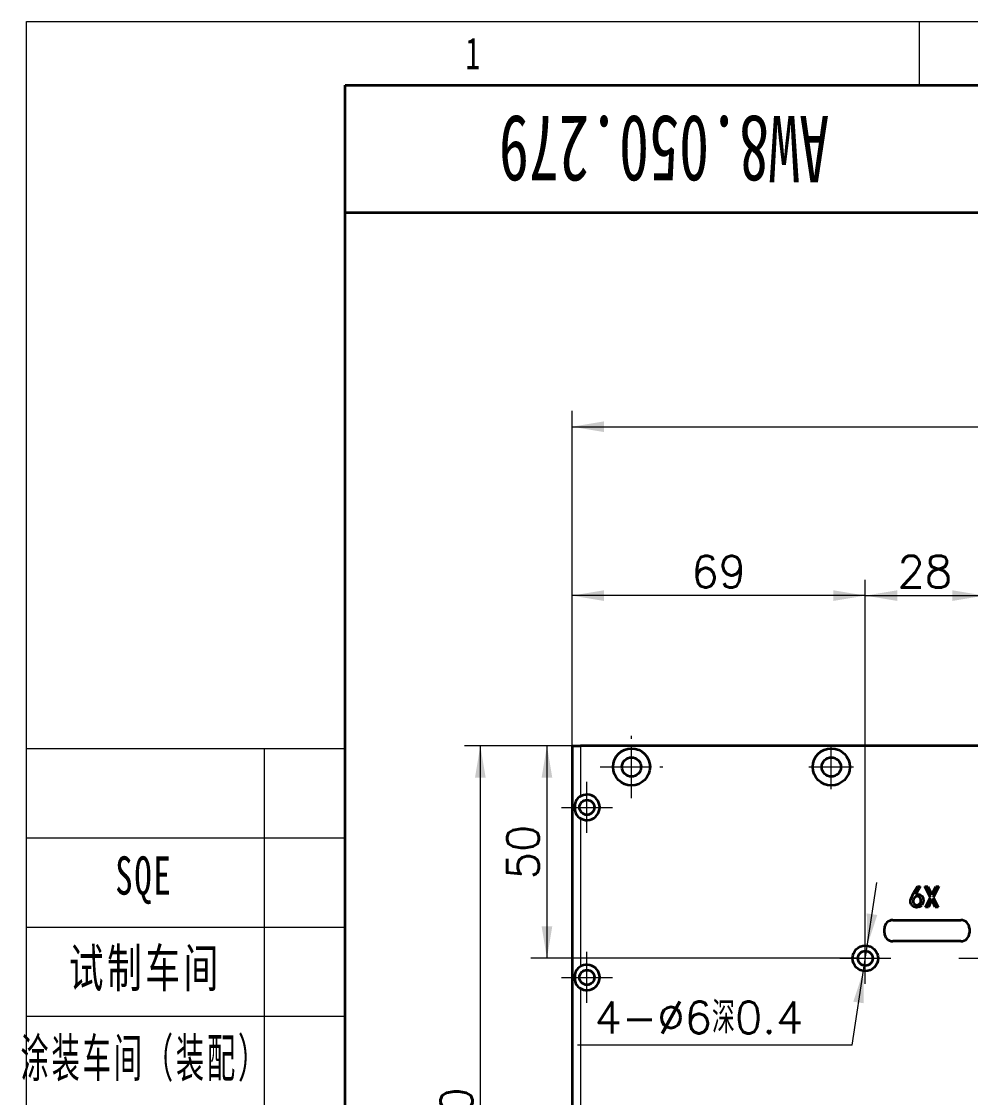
# Model space of a CAD drawing. Header units: millimetres. Extents: x -631 to 3210, y -446 to 2288.
# Drawn here: x -631.2 to -407.9, y 192.4 to 445.5 of the extents above; entities that cross this region are included whole.
import ezdxf
from ezdxf.enums import TextEntityAlignment as Align

# ---------------------------------------------------------------- set-up
doc = ezdxf.new("R2010")
doc.units = ezdxf.units.MM
doc.linetypes.add('点画线', pattern=[18, 12, -2, 2, -2])
doc.layers.get('0').update_dxf_attribs({"lineweight": 18})
for name, color, linetype, lineweight in [('中心线层', 1, '点画线', 18), ('尺寸线层', 3, 'Continuous', 18), ('粗实线层', 7, 'Continuous', 35), ('细实线层', 7, 'Continuous', 18)]:
    doc.layers.add(name, color=color, linetype=linetype, lineweight=lineweight)
doc.styles.get("Standard").update_dxf_attribs({"font": 'txt.shx', "bigfont": 'gbcbig.shx'})
doc.styles.add('标准', font='', dxfattribs={"width": 0.667})
doc.styles.get('标准').set_extended_font_data('宋体')
doc.dimstyles.get("Standard").update_dxf_attribs({"dimscale": 3, "dimtxt": 0.18, "dimasz": 0.18, "dimexe": 0.18, "dimexo": 0.0625, "dimgap": 0.09, "dimtad": 0, "dimtih": 1, "dimtoh": 1, "dimdec": 4, "dimzin": 0, "dimdsep": 46, "dimtxsty": 'Standard', "dimcen": 0.09, "dimdle": 0.36, "dimadec": 0, "dimazin": 0, "dimtfac": 1, "dimtdec": 4, "dimtofl": 0, "dimtmove": 0, "dimatfit": 3, "dimfxl": 0, "dimtolj": 1, "dimtzin": 0, "dimarcsym": 0})

# ---------------------------------------------------------------- blocks, each defined once
blk = doc.blocks.new('*X2')
at = {"layer": '尺寸线层', "linetype": 'Continuous'}
for p, q in [((-185, 91.487), (-210, 91.487)), ((-191.369, 91.487), (-191.369, -90.212)), ((-185, 84.487), (-210, 84.487)), ((-185, 77.487), (-210, 77.487)), ((-185, 70.487), (-210, 70.487))]:
    blk.add_line(p, q, dxfattribs=at)
at = {"layer": '粗实线层'}
for p, q in [((-185, -143.5), (-185, 143.5)), ((-185, 143.5), (205, 143.5)), ((-135, 133.5), (-185, 133.5))]:
    blk.add_line(p, q, dxfattribs=at)
at = {"layer": '细实线层'}
for p, q in [((-210, -148.5), (-210, 148.5)), ((-210, 148.5), (210, 148.5)), ((-140, 148.5), (-140, 143.5))]:
    blk.add_line(p, q, dxfattribs=at)
at = {"layer": '尺寸线层', "linetype": 'Continuous', "char_height": 3, "attachment_point": 5, "style": '标准'}
for s, insert, width, line_spacing_factor in [('\\T1.1;\\W0.667;SQE', (-200.797, 81.173), 31.05866, 0.47619), ('\\T1.1;\\W0.667;试制车间', (-200.684, 74.138), 31.05866, 0.57381), ('\\T1.1;\\W0.54149;涂装车间（装配）', (-200.725, 67.062), 27.5396, 0.574243)]:
    blk.add_mtext(s, dxfattribs=dict(at, insert=insert, width=width, line_spacing_factor=line_spacing_factor))
at = {"layer": '尺寸线层', "style": '标准'}
for tag, height, width, p in [('T1', 2.5, 0.667, (-175, 146)), ('T2', 2.5, 0.667, (-105, 146)), ('T3', 2.5, 0.667, (-35, 146)), ('T4', 2.5, 0.667, (35, 146)), ('T5', 2.5, 0.667, (105, 146)), ('T6', 2.5, 0.667, (175, 146)), ('R1', 2.5, 0.667, (207.5, 111.375)), ('SQE', 3.5, 0.667, (-188.184, 80.987)), ('试制车间', 3.5, 0.28375, (-188.184, 73.987)), ('涂装车间（装配）', 3.5, 0.147264, (-188.184, 66.987)), ('涂装车间（涂装）', 3.5, 0.147264, (-188.184, 59.987)), ('国际内装车间', 3.5, 0.189302, (-188.184, 52.987)), ('地铁复合车间', 3.5, 0.186278, (-188.184, 46.025)), ('屏蔽门车间', 3.5, 0.225254, (-188.184, 39.138)), ('R2', 2.5, 0.667, (207.5, 37.125)), ('电器车间', 3.5, 0.292284, (-188.184, 32.213)), ('玻璃钢车间', 3.5, 0.225603, (-188.184, 25.288)), ('城轨内装车间', 3.5, 0.186278, (-188.184, 18.288)), ('不锈钢箱体车间', 3.5, 0.15932, (-188.184, 11.288)), ('门系统总装车间', 3.5, 0.161527, (-188.184, 4.288)), ('座椅厨房车间', 3.5, 0.186516, (-188.184, -2.712)), ('碳钢车间', 3.5, 0.28375, (-188.184, -9.712)), ('铝不锈钢车间', 3.5, 0.186397, (-188.184, -16.712)), ('风挡车间', 3.5, 0.284026, (-188.184, -23.712)), ('风道车间', 3.5, 0.284026, (-188.184, -30.712)), ('动车内装车间', 3.5, 0.186397, (-188.184, -37.712)), ('R3', 2.5, 0.667, (207.5, -37.125)), ('采购部', 3.5, 0.378308, (-188.184, -44.712)), ('检修服务部', 3.5, 0.223014, (-188.184, -51.712)), ('品管部', 3.5, 0.389426, (-188.184, -58.712)), ('生产保障部', 3.5, 0.223356, (-188.184, -65.712)), ('工业化部', 3.5, 0.281557, (-188.184, -72.712)), ('研发部', 3.5, 0.3788, (-188.184, -79.712)), ('旧底图总号', 3, 0.667, (-197.5, -100.5)), ('R4', 2.5, 0.667, (207.5, -111.375)), ('底图总号', 3, 0.667, (-197.5, -113.5)), ('签字', 3, 0.667, (-197.5, -126.5)), ('日期', 3, 0.667, (-197.5, -139.5)), ('B1', 2.5, 0.667, (-175, -146)), ('B2', 2.5, 0.667, (-105, -146)), ('B3', 2.5, 0.667, (-35, -146)), ('B4', 2.5, 0.667, (35, -146)), ('B5', 2.5, 0.667, (105, -146)), ('B6', 2.5, 0.667, (175, -146))]:
    blk.add_attdef(tag, text='', height=height, dxfattribs=dict(at, width=width)).set_placement(p, align=Align.MIDDLE_CENTER)
at = {"layer": '尺寸线层', "style": '标准', "width": 0.667}
blk.add_attdef('图号', text='', height=5.335, rotation=180, dxfattribs=at).set_placement((-160, 138.5), align=Align.MIDDLE_CENTER)
blk = doc.blocks.new('*X20')
at = {"layer": '尺寸线层', "linetype": 'Continuous'}
for points in [[(-501.65, 350.2), (-494.15, 351.45), (-494.15, 348.95)], [(-201.65, 350.2), (-209.15, 351.45), (-209.15, 348.95)]]:
    blk.add_hatch(color=0, dxfattribs=at).paths.add_polyline_path(points, flags=0)
at = {"layer": '尺寸线层', "color": 0, "linetype": 'Continuous'}
for p, q in [((-501.65, 277.05), (-501.65, 353.95)), ((-201.65, 277.05), (-201.65, 353.95)), ((-501.65, 350.2), (-201.65, 350.2))]:
    blk.add_line(p, q, dxfattribs=at)
at = {"layer": '尺寸线层', "color": 0, "insert": (-351.65, 355.82), "char_height": 7.5, "width": 38.5714, "attachment_point": 5}
blk.add_mtext('300', dxfattribs=at)
blk = doc.blocks.new('*X21')
at = {"layer": '尺寸线层', "linetype": 'Continuous'}
for points in [[(-523.23, 275.18), (-521.98, 267.68), (-524.48, 267.68)], [(-523.23, 95.18), (-521.98, 102.68), (-524.48, 102.68)]]:
    blk.add_hatch(color=0, dxfattribs=at).paths.add_polyline_path(points, flags=0)
at = {"layer": '尺寸线层', "color": 0, "linetype": 'Continuous'}
for p, q in [((-503.53, 275.18), (-526.98, 275.18)), ((-523.23, 275.18), (-523.23, 95.18)), ((-503.53, 95.18), (-526.98, 95.18))]:
    blk.add_line(p, q, dxfattribs=at)
at = {"layer": '尺寸线层', "color": 0, "insert": (-528.85, 185.18), "char_height": 7.5, "width": 36.4286, "attachment_point": 5, "rotation": 90}
blk.add_mtext('180', dxfattribs=at)
blk = doc.blocks.new('*X300')
at = {"layer": '尺寸线层', "linetype": 'Continuous'}
for points in [[(-501.65, 310.48), (-494.15, 309.23), (-494.15, 311.73)], [(-432.65, 310.48), (-440.15, 309.23), (-440.15, 311.73)]]:
    blk.add_hatch(color=0, dxfattribs=at).paths.add_polyline_path(points, flags=0)
at = {"layer": '尺寸线层', "color": 0, "linetype": 'Continuous'}
for p, q in [((-501.65, 228.55), (-501.65, 314.23)), ((-432.65, 227.05), (-432.65, 314.23)), ((-432.65, 310.48), (-501.65, 310.48))]:
    blk.add_line(p, q, dxfattribs=at)
at = {"layer": '尺寸线层', "color": 0, "insert": (-467.15, 316.11), "char_height": 7.5, "width": 22.8571, "attachment_point": 5}
blk.add_mtext('69', dxfattribs=at)
blk = doc.blocks.new('*X303')
at = {"layer": '尺寸线层', "linetype": 'Continuous'}
for points in [[(-432.65, 310.48), (-425.15, 311.73), (-425.15, 309.23)], [(-404.65, 310.48), (-412.15, 311.73), (-412.15, 309.23)]]:
    blk.add_hatch(color=0, dxfattribs=at).paths.add_polyline_path(points, flags=0)
at = {"layer": '尺寸线层', "color": 0, "linetype": 'Continuous'}
for p, q in [((-432.65, 227.05), (-432.65, 314.23)), ((-404.65, 227.05), (-404.65, 314.23)), ((-432.65, 310.48), (-404.65, 310.48))]:
    blk.add_line(p, q, dxfattribs=at)
at = {"layer": '尺寸线层', "color": 0, "insert": (-418.65, 316.11), "char_height": 7.5, "width": 24.2857, "attachment_point": 5}
blk.add_mtext('28', dxfattribs=at)
blk = doc.blocks.new('*X304')
at = {"layer": '尺寸线层', "linetype": 'Continuous'}
for points in [[(-507.56, 275.18), (-506.31, 267.68), (-508.81, 267.68)], [(-507.56, 225.18), (-506.31, 232.68), (-508.81, 232.68)]]:
    blk.add_hatch(color=0, dxfattribs=at).paths.add_polyline_path(points, flags=0)
at = {"layer": '尺寸线层', "color": 0, "linetype": 'Continuous'}
for p, q in [((-417.91, 275.18), (-511.31, 275.18)), ((-507.56, 275.18), (-507.56, 225.18)), ((-434.53, 225.18), (-511.31, 225.18))]:
    blk.add_line(p, q, dxfattribs=at)
at = {"layer": '尺寸线层', "color": 0, "insert": (-513.19, 250.18), "char_height": 7.5, "width": 24.2857, "attachment_point": 5, "rotation": 90}
blk.add_mtext('50', dxfattribs=at)
blk = doc.blocks.new('*X307')
at = {"layer": '尺寸线层', "linetype": 'Continuous'}
for points in [[(-432.2, 228.14), (-432.3, 235.74), (-429.83, 235.37)], [(-433.1, 222.21), (-435.47, 214.98), (-433, 214.61)]]:
    blk.add_hatch(color=0, dxfattribs=at).paths.add_polyline_path(points, flags=0)
at = {"layer": '尺寸线层', "color": 0, "linetype": 'Continuous'}
for q in [(-429.94, 242.97), (-500.36, 204.78)]:
    blk.add_line((-435.76, 204.78), q, dxfattribs=at)
at = {"layer": '尺寸线层', "color": 0, "insert": (-471.81, 211.26), "char_height": 7.5, "width": 114.1905, "attachment_point": 5}
blk.add_mtext('4-%%C6深0.4', dxfattribs=at)

msp = doc.modelspace()

# ---------------------------------------------------------------- linework, layer by layer
at = {"color": 7, "lineweight": 35, "ltscale": 0.05}
msp.add_line((-501.652, 275.176), (-499.652, 275.176), dxfattribs=at)
at = {"color": 7, "lineweight": 35}
for p, q in [((-501.652, 275.176), (-501.652, 95.176)), ((-203.652, 275.176), (-499.652, 275.176))]:
    msp.add_line(p, q, dxfattribs=at)
at = {"color": 7, "lineweight": 13, "ltscale": 0.297548}
msp.add_line((-499.652, 275.176), (-499.652, 263.274), dxfattribs=at)
at = {"color": 7, "lineweight": 13}
for p, q in [((-499.652, 258.078), (-499.652, 223.274)), ((-499.652, 218.078), (-499.652, 183.274))]:
    msp.add_line(p, q, dxfattribs=at)
at = {"color": 7, "lineweight": 35, "ltscale": 0.015454}
msp.add_line((-420.365, 242.091), (-419.747, 242.091), dxfattribs=at)
at = {"color": 7, "lineweight": 35, "ltscale": 0.071302}
for p, q in [((-417.303, 239.507), (-418.623, 242.035)), ((-415.365, 242.035), (-416.685, 239.507))]:
    msp.add_line(p, q, dxfattribs=at)
at = {"color": 7, "lineweight": 35, "ltscale": 0.016846}
for p, q in [((-418.623, 242.035), (-417.949, 242.035)), ((-415.505, 237.232), (-416.179, 237.232))]:
    msp.add_line(p, q, dxfattribs=at)
at = {"color": 7, "lineweight": 35, "ltscale": 0.054649}
for p, q in [((-417.949, 242.035), (-416.994, 240.069)), ((-416.994, 240.069), (-416.039, 242.035))]:
    msp.add_line(p, q, dxfattribs=at)
at = {"color": 7, "lineweight": 35, "ltscale": 0.016858}
for p, q in [((-416.039, 242.035), (-415.365, 242.035)), ((-417.809, 237.232), (-418.483, 237.232))]:
    msp.add_line(p, q, dxfattribs=at)
at = {"color": 7, "lineweight": 35, "ltscale": 0.064078}
msp.add_line((-418.483, 237.232), (-417.303, 239.507), dxfattribs=at)
at = {"color": 7, "lineweight": 35, "ltscale": 0.048065}
msp.add_line((-416.994, 238.973), (-417.809, 237.232), dxfattribs=at)
at = {"color": 7, "lineweight": 35, "ltscale": 0.04807}
msp.add_line((-416.179, 237.232), (-416.994, 238.973), dxfattribs=at)
at = {"color": 7, "lineweight": 35, "ltscale": 0.064073}
msp.add_line((-416.685, 239.507), (-415.505, 237.232), dxfattribs=at)
at = {"color": 7, "lineweight": 35, "ltscale": 0.4}
for p, q in [((-426.152, 234.176), (-410.152, 234.176)), ((-410.152, 229.176), (-426.152, 229.176))]:
    msp.add_line(p, q, dxfattribs=at)
at = {"color": 7, "lineweight": 35, "ltscale": 0.025}
for p, q in [((-428.152, 231.176), (-428.152, 232.176)), ((-408.152, 232.176), (-408.152, 231.176))]:
    msp.add_line(p, q, dxfattribs=at)
at = {"color": 7, "lineweight": 35}
for points in [[(-421.729, 239.642), (-421.565, 239.974), (-421.206, 240.634), (-420.365, 242.091)], [(-422.022, 238.692), (-422.002, 238.892), (-421.888, 239.274), (-421.729, 239.642)], [(-421.938, 238.074), (-421.989, 238.276), (-422.022, 238.692)], [(-421.629, 237.597), (-421.858, 237.902), (-421.938, 238.074)], [(-421.32, 239.114), (-421.379, 238.74), (-421.376, 238.412)], [(-421.376, 238.412), (-421.29, 238.186), (-421.067, 237.906)], [(-420.955, 239.591), (-421.073, 239.483), (-421.262, 239.22), (-421.32, 239.114)], [(-421.067, 237.906), (-420.81, 237.764), (-420.561, 237.709)], [(-420.477, 239.76), (-420.782, 239.705), (-420.955, 239.591)], [(-420.758, 240.209), (-420.271, 240.246), (-420.03, 240.218), (-419.797, 240.151), (-419.578, 240.041)], [(-419.887, 239.563), (-420.041, 239.681), (-420.219, 239.751), (-420.477, 239.76)], [(-420.112, 237.794), (-419.955, 237.897), (-419.824, 238.031), (-419.69, 238.243)], [(-419.577, 238.945), (-419.648, 239.218), (-419.792, 239.458), (-419.887, 239.563)], [(-419.578, 240.041), (-419.27, 239.775), (-419.067, 239.424), (-419.017, 239.226)], [(-419.044, 238.327), (-419.164, 237.964), (-419.382, 237.653)], [(-419.017, 239.226), (-418.978, 238.744), (-419.044, 238.327)], [(-420.561, 237.148), (-420.713, 237.16), (-421.123, 237.26)], [(-419.972, 237.26), (-420.286, 237.183), (-420.561, 237.148)]]:
    msp.add_lwpolyline(points, dxfattribs=at)
for centre, radius in [((-487.652, 270.176), 4.35), ((-440.652, 270.176), 4.35), ((-487.652, 270.176), 2.25), ((-440.652, 270.176), 2.25), ((-498.152, 260.676), 1.75), ((-432.652, 225.176), 3), ((-432.652, 225.176), 1.75), ((-498.152, 220.676), 1.75)]:
    msp.add_circle(centre, radius, dxfattribs=at)
for centre, radius, start, end in [((-498.152, 260.676), 3, 205.84193, 154.15807), ((-495.874, 260.701), 5.141, 165.55215, 180.27882), ((-495.908, 260.646), 5.108, 179.67299, 194.49755), ((-391.106, 225.503), 33.098, 149.92043, 153.61955), ((-420.822, 238.785), 1.255, 334.42011, 7.36044), ((-419.922, 239.604), 2.634, 229.62542, 242.87089), ((-420.624, 239.259), 1.552, 272.29413, 289.23897), ((-420.587, 238.815), 1.674, 291.59754, 316.05411), ((-426.152, 232.176), 2, 90, 180.00001), ((-410.152, 232.176), 2, 0, 90), ((-426.152, 231.176), 2, 180.00001, 270), ((-410.152, 231.176), 2, 270, 360), ((-498.152, 220.676), 3, 205.84193, 154.15807), ((-495.874, 220.701), 5.141, 165.55215, 180.27882), ((-495.908, 220.646), 5.108, 179.67299, 194.49755)]:
    msp.add_arc(centre, radius, start, end, dxfattribs=at)
at = {"layer": '中心线层'}
for p, q in [((-487.652, 262.826), (-487.652, 277.526)), ((-440.652, 264.926), (-440.652, 275.426)), ((-495.002, 270.176), (-480.302, 270.176)), ((-445.902, 270.176), (-435.402, 270.176)), ((-498.152, 254.676), (-498.152, 266.676)), ((-504.152, 260.676), (-492.152, 260.676)), ((-432.652, 219.176), (-432.652, 231.176)), ((-498.152, 214.676), (-498.152, 226.676)), ((-438.652, 225.176), (-426.652, 225.176)), ((-410.652, 225.176), (-398.652, 225.176)), ((-504.152, 220.676), (-492.152, 220.676))]:
    msp.add_line(p, q, dxfattribs=at)

# ---------------------------------------------------------------- block references
ref = msp.add_blockref('*X2', (0, 0), dxfattribs=dict(xscale=3, yscale=3, zscale=3))
ref.add_attrib('图号', 'AW8.050.279', dxfattribs={"layer": '尺寸线层', "height": 15.57178, "rotation": 180, "style": '标准', "width": 0.667}).set_placement((-480, 415.5), align=Align.MIDDLE_CENTER)
ref.add_attrib('T1', '1', dxfattribs={"layer": '尺寸线层', "height": 7.5, "style": '标准', "width": 0.667}).set_placement((-525, 438), align=Align.MIDDLE_CENTER)

# ---------------------------------------------------------------- dimensions: what is measured, and where the dimension line sits
at = {"layer": '尺寸线层'}
for base, p1, p2, override, picture, middle in [((-201.652, 350.196), (-501.652, 275.176), (-201.652, 275.176), {"dimtxt": 2.5, "dimasz": 2.5, "dimexe": 1.25, "dimexo": 0.625, "dimgap": 0.625, "dimtad": 1, "dimtih": 0, "dimtoh": 0, "dimdec": 2, "dimzin": 8, "dimdsep": 44, "dimsah": 1, "dimdle": 5, "dimtdec": 2, "dimtofl": 1, "dimatfit": 0, "dimtfill": 1, "dimtzin": 8}, '*X20', (-351.652, 350.196)), ((-501.652, 310.484), (-432.652, 225.176), (-501.652, 226.676), {"dimtxt": 2.5, "dimasz": 2.5, "dimexe": 1.25, "dimexo": 0.625, "dimgap": 0.625, "dimtad": 1, "dimdec": 2, "dimzin": 8, "dimdsep": 44, "dimsah": 1, "dimdle": 5, "dimtdec": 2, "dimtofl": 1, "dimatfit": 0, "dimtfill": 1, "dimtzin": 8}, '*X300', (-467.152, 310.484)), ((-404.652, 310.484), (-432.652, 225.176), (-404.652, 225.176), {"dimtxt": 2.5, "dimasz": 2.5, "dimexe": 1.25, "dimexo": 0.625, "dimgap": 0.625, "dimtad": 1, "dimtih": 0, "dimtoh": 0, "dimdec": 2, "dimzin": 8, "dimdsep": 44, "dimsah": 1, "dimdle": 5, "dimtdec": 2, "dimtofl": 1, "dimatfit": 0, "dimtfill": 1, "dimtzin": 8}, '*X303', (-418.652, 310.484))]:
    dim = msp.add_linear_dim(base=base, p1=p1, p2=p2, dimstyle='Standard', override=override, dxfattribs=at)
    dim.commit()
    dim.dimension.update_dxf_attribs({"geometry": picture, "text_midpoint": middle})
for base, p1, p2, picture, middle in [((-523.228, 95.176), (-501.652, 275.176), (-501.652, 95.176), '*X21', (-523.228, 185.176)), ((-507.564, 225.176), (-416.039, 275.176), (-432.652, 225.176), '*X304', (-507.564, 250.176))]:
    dim = msp.add_linear_dim(base=base, p1=p1, p2=p2, angle=90, dimstyle='Standard', override={"dimtxt": 2.5, "dimasz": 2.5, "dimexe": 1.25, "dimexo": 0.625, "dimgap": 0.625, "dimtad": 1, "dimtih": 0, "dimtoh": 0, "dimdec": 2, "dimzin": 8, "dimdsep": 44, "dimsah": 1, "dimdle": 5, "dimtdec": 2, "dimtofl": 1, "dimatfit": 0, "dimtfill": 1, "dimtzin": 8}, dxfattribs=at)
    dim.commit()
    dim.dimension.update_dxf_attribs({"geometry": picture, "text_midpoint": middle})
dim = msp.add_diameter_dim_2p(p1=(-432.2, 228.141), p2=(-433.105, 222.21), text='4-%%C6深0.4', dimstyle='Standard', override={"dimtxt": 2.5, "dimasz": 2.5, "dimexe": 1.25, "dimexo": 0.625, "dimgap": 0.625, "dimtad": 1, "dimdec": 2, "dimzin": 8, "dimdsep": 44, "dimsah": 1, "dimdle": 5, "dimtdec": 2, "dimtofl": 1, "dimtmove": 0, "dimatfit": 1, "dimtfill": 1, "dimtzin": 8}, dxfattribs=at)
dim.commit()
dim.dimension.update_dxf_attribs({"geometry": '*X307', "text_midpoint": (-435.764, 204.777), "dimtype": 163})

doc.saveas('drawing.dxf')
